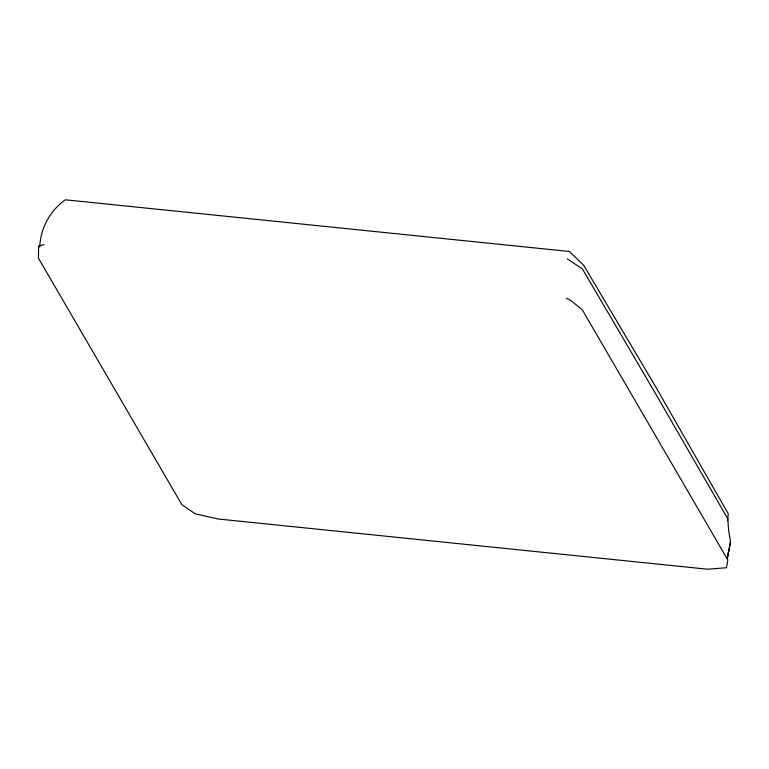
<?xml version="1.0" encoding="UTF-8"?>
<svg xmlns="http://www.w3.org/2000/svg" width="769" height="769" viewBox="0 0 769 769"><rect width="100%" height="100%" fill="white"/><g stroke="black" fill="none" stroke-linecap="round" stroke-linejoin="round"><path stroke-width="1.15" d="M727.647 520.594L728.262 513.788L656.543 388.326L583.681 265.257L569.291 251.473L65.307 199.796C50.225 210.504 40.353 228.422 39.777 246.955M727.176 558.967L730.55 541.828L728.589 530.101L727.762 518.748L655.822 394.113L582.45 268.987L567.291 258.855M730.55 541.828L727.484 557.15L729.002 549.614M44.131 244.696L38.594 246.032L38.45 258.182L181.82 504.618L195.316 513.855L218.204 518.998L707.499 569.204L726.494 567.743L727.801 559.928L582.248 309.753L571.165 300.766L566.417 298.209"/></g></svg>
